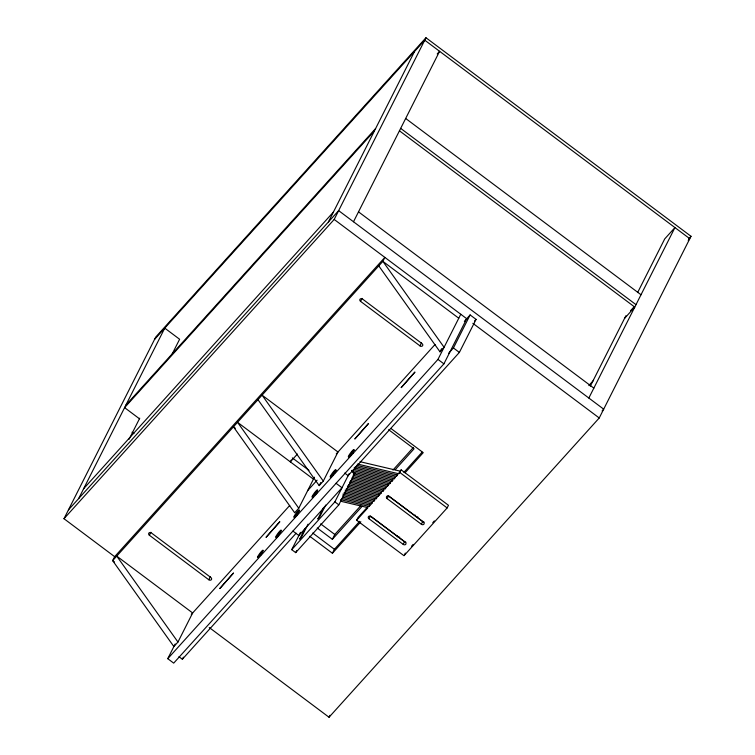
<?xml version="1.0" encoding="UTF-8"?>
<svg xmlns="http://www.w3.org/2000/svg" width="755" height="755" viewBox="0 0 755 755"><rect width="100%" height="100%" fill="white"/><g stroke="black" fill="none" stroke-linecap="round" stroke-linejoin="round"><path stroke-width="1.13" d="M262.004 552.981L260.145 555.576M350.641 455.237L352.849 452.254L352.349 453.245M298.244 512.956L296.281 515.514M114.92 556.869L63.986 518.713L155.766 337.023L425.971 37.75L691.014 236.287L599.234 417.977L329.029 717.25L209.239 627.518M78.652 498.593L164.76 328.132L179.614 339.259L172.168 353.991M129.114 439.221L139.751 418.176M149.396 535.248A1.869 1.51 26.8 0 1 148.933 533.002A1.869 1.51 26.8 0 1 151.444 532.983L210.853 577.49A1.869 1.51 26.8 0 1 211.315 579.736A1.869 1.51 26.8 0 1 208.805 579.755L149.396 535.248L150.896 532.275M328.425 221.951L414.533 51.491M63.986 518.713L334.191 219.441L425.971 37.75M353.5 221.762L439.599 51.302L437.239 53.907M466.713 318.704L443.912 363.853L173.697 663.135L167.761 658.681L175.188 643.977M208.805 579.755L210.305 576.782M177.963 642.043L192.648 612.966L116.732 556.105L177.963 642.043L173.876 646.563L112.646 560.635L114.647 556.671L384.861 257.389L382.861 261.353L112.646 560.635L114.524 562.031M360.569 301.368A1.869 1.51 26.8 0 1 360.107 299.122A1.869 1.51 26.8 0 1 362.608 299.103L422.026 343.6A1.869 1.51 26.8 0 1 422.489 345.847A1.869 1.51 26.8 0 1 419.978 345.865L360.569 301.368L362.07 298.395M178.963 656.699L182.351 659.238L183.399 657.18M291.345 459.889L290.345 461.871L297.423 454.038M235.324 428.245L233.446 426.839L294.676 512.777L298.763 508.247L314.448 477.198M257.974 399.678L319.205 485.616L320.771 482.502M323.291 481.086L337.976 452.018L262.06 395.148L323.291 481.086L319.205 485.616M351.603 470.903L354.774 473.281L338.825 504.85L295.686 552.632L291.723 549.668L300.481 532.332M304.973 528.481L299.631 539.193L301.623 536.88L308.068 524.149M295.686 552.632L296.715 550.593M323.659 507.332L317.789 519.072L319.79 516.76L325.707 505.067M291.723 549.668L334.871 501.877L349.225 473.47M419.978 345.865L421.479 342.893M317.26 528.019L332.351 539.315L334.795 534.474L360.73 505.746M309.776 536.305L332.408 553.255L334.408 549.291L359.682 521.299M378.765 265.883L439.995 351.821L441.571 348.706M357.559 464.061L398.687 473.753L401.16 469.855L448.47 505.293L447.139 507.936L403.991 555.718L356.634 520.242L357.964 517.6L367.808 506.699M167.761 658.681L437.966 359.408L460.776 314.259M340.609 499.687L369.12 506.407L370.007 504.642M342.874 497.177L371.384 503.896L372.281 502.132M342.864 494.119L373.659 501.377L374.546 499.612M345.139 491.609L375.933 498.866L376.82 497.101M346.262 488.825L378.198 496.346L379.095 494.582M448.697 353.217L453.434 347.97L470.12 314.939L476.065 319.384L459.37 352.425L347.97 475.81M347.394 486.041L380.473 493.836L381.36 492.071M369.025 518.77A1.869 1.51 26.8 0 1 368.553 516.524A1.869 1.51 26.8 0 1 371.064 516.505L405.227 542.099A1.869 1.51 26.8 0 1 405.69 544.346A1.869 1.51 26.8 0 1 403.179 544.364L369.025 518.77L370.356 516.127L404.52 541.722A1.869 1.51 26.8 0 0 405.869 542.175M349.678 483.53L382.794 491.354L383.682 489.599M350.782 480.775L385.041 488.863L385.928 487.107M351.915 477.981L387.334 486.324L388.221 484.568M353.038 475.197L389.608 483.813L390.495 482.049M353.029 472.149L391.873 481.294L392.76 479.538M354.152 469.365L394.148 478.783L395.035 477.018M355.284 466.581L396.413 476.263L397.309 474.508M398.687 473.753L401.16 469.855M387.183 498.649A1.869 1.51 26.8 0 1 386.72 496.412A1.869 1.51 26.8 0 1 389.231 496.384L423.395 521.979A1.869 1.51 26.8 0 1 423.857 524.225A1.869 1.51 26.8 0 1 421.347 524.244L387.183 498.649L388.523 496.007A1.869 1.51 26.8 0 1 388.174 495.686M403.179 544.364L404.52 541.722M404.435 554.84L405.331 553.075M421.347 524.244L422.687 521.601L388.523 496.007M329.029 717.25L330.02 715.296M590.306 386.211L625.923 315.713M637.616 292.562L664.721 238.901L674.942 227.576L588.834 398.036M279.916 533.37L280.19 532.737L278.312 535.465M334.408 473.017C335.248 470.714 330.728 477.32 333.332 474.517M261.523 553.849L260.39 555.321M297.857 513.608L297.3 514.381M315.467 494.261L316.524 492.496L314.439 495.393M297.008 514.759L296.47 515.344M351.5 454.397L350.971 454.982M154.539 339.448L424.744 40.175L689.787 238.703L688.211 240.458M125.821 405.209L375.594 128.567M374.367 130.993L124.594 407.634L139.448 418.761M83.663 488.683L333.427 212.042M68.431 509.908L338.646 210.636L603.689 409.163L602.103 410.918M191.289 614.476L289.741 505.444M336.258 453.915L435.059 344.488M307.662 490.627L317.1 480.18M464.344 321.337L470.12 314.939M439.995 351.821L444.091 347.291L382.861 261.353L458.766 318.223M474.48 321.139L476.065 319.384M182.351 659.238L296.13 533.228M353.642 474.536L354.774 473.281M392.959 470.054L413.4 447.422M332.351 539.315L362.221 506.237M395.233 469.676L414.089 448.781L388.627 429.708M356.634 520.242L367.987 507.662L340.609 501.216M369.12 506.407L370.252 505.152L341.741 498.432M371.384 503.896L372.526 502.632L342.874 495.648M373.659 501.377L374.791 500.121L343.997 492.864M375.933 498.866L377.066 497.602L345.129 490.08M378.198 496.346L379.34 495.091L347.404 487.56M380.473 493.836L381.605 492.571L348.527 484.776M382.794 491.354L383.927 490.099L349.669 482.001M385.041 488.863L386.201 487.579L351.924 479.51M387.334 486.324L388.466 485.069L353.047 476.726M389.608 483.813L390.741 482.558L354.18 473.942M391.873 481.294L393.006 480.038L351.877 470.346M394.148 478.783L395.28 477.528L354.152 467.836M396.413 476.263L397.555 475.008L356.417 465.316M403.906 472.319L422.073 452.198M332.408 553.255L360.843 521.771M405.067 472.781L423.234 452.66L391.166 428.642M688.645 238.91L691.014 236.287M411.607 546.129L413.174 544.383M432.785 522.668L434.351 520.931M630.5 310.758L633.643 307.276M624.564 318.402L634.776 307.087L399.442 130.804M588.824 385.56L593.572 380.303M360.031 461.692L400.018 471.111M405.671 118.469L641.004 294.752M400.669 128.378L636.003 304.661M358.502 211.844L593.836 388.127M334.191 219.441L467.185 319.063M472.847 323.3L599.234 417.977M453.434 347.97L459.37 352.425M437.966 359.408L443.912 363.853M399.82 472.498L447.139 507.936M344.733 473.092L348.121 475.641M336.06 483.304L342.006 487.749L298.867 535.531L292.921 531.086M292.345 457.907L308.984 470.365M313.448 479.18L237.532 422.309L298.763 508.247M334.871 501.877L338.825 504.85M320.648 523.876L334.795 534.474M312.721 533.049L334.408 549.291M132.059 432.19L133.937 433.606M352.868 470.393L353.453 473.498M424.036 522.054A1.869 1.51 26.8 0 1 422.687 521.601M354.029 450.254A4.577 0.585 -53.2 0 1 354.444 450.433M353.274 452.547A4.577 0.585 -53.2 0 1 352.623 453.491M348.989 457.03A4.577 0.585 -53.2 0 1 353.548 450.678M335.862 470.374A4.577 0.585 -53.2 0 1 336.286 470.554M335.645 471.809A4.577 0.585 -53.2 0 1 335.107 472.668M330.926 477.519A4.577 0.585 -53.2 0 1 332.002 475.037A4.577 0.585 -53.2 0 1 335.38 470.799M316.94 492.788A4.577 0.585 -53.2 0 1 316.288 493.732M312.655 497.271A4.577 0.585 -53.2 0 1 314.835 493.732A4.577 0.585 -53.2 0 1 317.695 490.495M297.413 514.806A4.577 0.585 -53.2 0 1 296.687 515.712M294.45 517.694A4.577 0.585 -53.2 0 1 296.319 514.334A4.577 0.585 -53.2 0 1 299.527 510.606M278.519 535.833A4.577 0.585 -53.2 0 1 277.831 536.635M276.745 537.692A4.577 0.585 -53.2 0 1 277.51 535.399A4.577 0.585 -53.2 0 1 281.37 530.727M258.163 557.634A4.577 0.585 -53.2 0 1 260.343 554.095A4.577 0.585 -53.2 0 1 263.202 550.848M399.716 537.173A1.869 1.51 26.8 0 1 397.168 535.654M417.883 517.052A1.869 1.51 26.8 0 1 415.307 515.127M219.818 588.523L233.427 573.12L219.818 588.523M266.137 537.22L279.746 521.818L266.137 537.22M354.925 438.882L368.525 423.48L354.925 438.882M401.245 387.579L414.854 372.177L401.245 387.579M313.504 495.903A4.577 0.585 -53.2 0 0 317.506 489.872A4.577 0.585 -53.2 0 0 313.174 494.667A4.577 0.585 -53.2 0 0 313.504 495.903M295.337 516.024A4.577 0.585 -53.2 0 0 299.339 509.993A4.577 0.585 -53.2 0 0 295.007 514.778A4.577 0.585 -53.2 0 0 295.337 516.024M349.839 455.661A4.577 0.585 -53.2 0 0 353.831 449.631A4.577 0.585 -53.2 0 0 349.508 454.425A4.577 0.585 -53.2 0 0 349.839 455.661M331.671 475.782A4.577 0.585 -53.2 0 0 335.664 469.752A4.577 0.585 -53.2 0 0 331.341 474.546A4.577 0.585 -53.2 0 0 331.671 475.782M277.17 536.135A4.577 0.585 -53.2 0 0 281.171 530.114A4.577 0.585 -53.2 0 0 276.849 534.899A4.577 0.585 -53.2 0 0 277.17 536.135M259.012 556.256A4.577 0.585 -53.2 0 0 263.004 550.225A4.577 0.585 -53.2 0 0 258.682 555.019A4.577 0.585 -53.2 0 0 259.012 556.256"/></g></svg>
